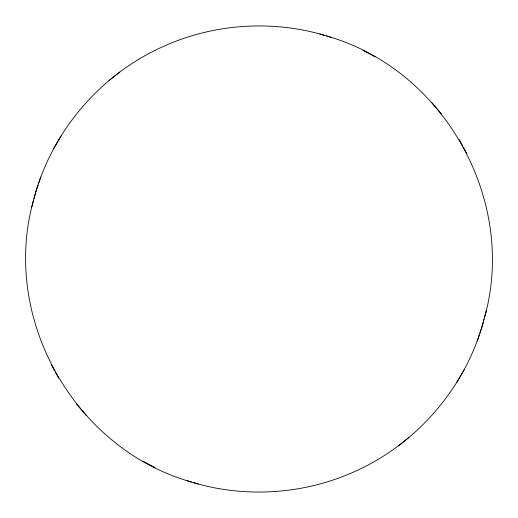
<?xml version="1.0" encoding="UTF-8"?>
<svg xmlns="http://www.w3.org/2000/svg" width="518" height="518" viewBox="0 0 518 518"><rect width="100%" height="100%" fill="white"/><g stroke="black" fill="none" stroke-linecap="round" stroke-linejoin="round"><path stroke-width="0.78" d="M33.547 200.22C0.337 317.586 74.184 449.1 191.563 482.044M484.453 317.78C517.663 200.414 443.816 68.9 326.437 35.956M33.974 198.718C50.906 133.314 98.271 76.852 159.421 48.258C212.542 22.947 275.304 18.959 331.19 37.387M484.026 319.282C467.094 384.686 419.729 441.148 358.579 469.742C305.458 495.053 242.696 499.041 186.81 480.613M31.727 207.181L35.774 191.848L38.099 185.017M486.272 310.819L482.226 326.152L479.901 332.983M38.539 183.637L40.825 176.916M477.175 341.084L479.461 334.363M53.704 148.582L57.356 142.321M57.835 141.44L61.402 135.334M456.598 382.666L460.165 376.56M460.644 375.68L464.296 369.418M109.052 80.53L114.245 76.431M114.776 76.004L119.729 72.086M398.271 445.914L403.224 441.996M403.755 441.569L408.948 437.47M319.748 33.968L324.145 35.295M193.855 482.705L198.252 484.032M363.027 50.408L368.602 53.38M369.192 53.717L375.032 56.831M142.968 461.169L148.808 464.283M149.398 464.62L154.973 467.592M431.623 102.344L436.201 107.725M436.842 108.508L441.537 114.025M76.463 403.975L81.158 409.492M81.799 410.275L86.376 415.656M459.226 139.633L462.665 145.843M463.345 147.125L466.835 153.438M51.165 364.562L54.655 370.875M55.335 372.157L58.774 378.367"/></g></svg>
